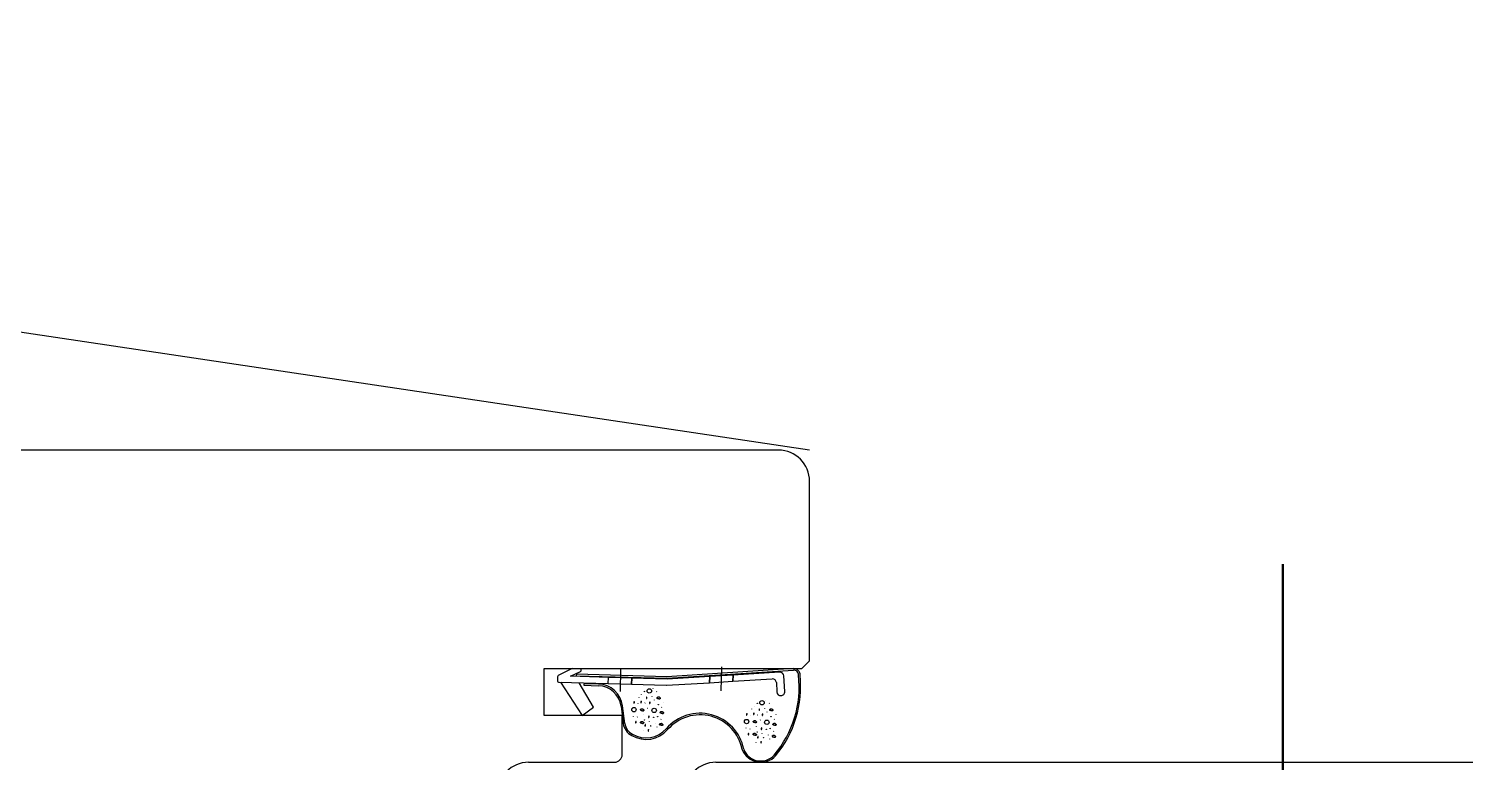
# Model space of a CAD drawing. Header units: centimetres. Extents: x 0.3 to 84.3, y 0.3 to 59.7.
# Drawn here: x 62.3094 to 62.4934, y 11.8986 to 11.9926 of the extents above; entities that cross this region are included whole.
import ezdxf

# ---------------------------------------------------------------- set-up
doc = ezdxf.new("R2010")
doc.units = ezdxf.units.CM
for name, pattern in [('AUSGEZOGEN', [0]), ('LINIE_23', [0.79, 0.4, -0.13, 0, -0.13, 0, -0.13]), ('RAND', [44.449999999999996, 12.7, -6.35, 12.7, -6.35, 0, -6.35]), ('VERDECKT', [9.524999999999999, 6.35, -3.175])]:
    doc.linetypes.add(name, pattern=pattern)
for name, color, linetype, lineweight in [('Bauachsen grob', 7, 'RAND', 25), ('Fenster', 7, 'AUSGEZOGEN', 35), ('Oeffnungsrichtung Fenster', 7, 'AUSGEZOGEN', 25)]:
    doc.layers.add(name, color=color, linetype=linetype, lineweight=lineweight)

msp = doc.modelspace()

# ---------------------------------------------------------------- linework, layer by layer
at = {"layer": 'Bauachsen grob', "color": 32, "linetype": 'LINIE_23', "lineweight": 50, "true_color": 0xc36e14}
msp.add_line((62.4699986103923, 1.393999967219818), (62.4699986103923, 57.97399870255827), dxfattribs=at)
at = {"layer": 'Fenster', "color": 7, "linetype": 'AUSGEZOGEN', "lineweight": 25}
for p, q in [((62.40539861204297, 11.93859898664573), (62.28139861494085, 11.93859898664573)), ((62.40939861194951, 11.91159898727679), (62.40939861194951, 11.93459898673923)), ((62.4083986119729, 11.91059898730009), (62.40939861194951, 11.91159898727679)), ((62.37539861274403, 11.90459898744035), (62.37539861274403, 11.91059898730009)), ((62.37539861274403, 11.91059898730009), (62.4083986119729, 11.91059898730009)), ((62.37711736460562, 11.90956311575488), (62.37710330485754, 11.90906302969166)), ((62.37888313011322, 11.91056211293808), (62.37719649671315, 11.90971690032016)), ((62.37878115077133, 11.90961609469892), (62.38004131289796, 11.91021730416542)), ((62.38362401496635, 11.90947993923396), (62.37878115077133, 11.90961609469892)), ((62.37951973478256, 11.9098954481975), (62.37951411407232, 11.90969552719876)), ((62.37951411407232, 11.90969552719876), (62.39113044694149, 11.90936893798644)), ((62.39112690517469, 11.90956911658509), (62.37951973478256, 11.9098954481975)), ((62.38360153212524, 11.90868025523887), (62.38362401496635, 11.90947993923396)), ((62.38662282994781, 11.90939562857984), (62.38362401496635, 11.90947993923396)), ((62.38515403261694, 11.91059380465663), (62.3851338137178, 11.90766470544986)), ((62.40732618959121, 11.91059898730009), (62.39112690517469, 11.90956911658509)), ((62.39113044694149, 11.90936893798644), (62.40733887898774, 11.91039939026268)), ((62.39660005244406, 11.90959619567116), (62.39113166160037, 11.90926886432517)), ((62.39657764279801, 11.90879911512561), (62.39660005244406, 11.90959619567116)), ((62.39660005244406, 11.90959619567116), (62.39657764279801, 11.90879911512561)), ((62.39960629702905, 11.90977614588219), (62.39660005244406, 11.90959619567116)), ((62.39804834227112, 11.90773585476409), (62.39813475890724, 11.91080957665318)), ((62.39958383400588, 11.90897716678642), (62.39960629702905, 11.90977614588219)), ((62.39960629702905, 11.90977614588219), (62.39958383400588, 11.90897716678642)), ((62.4055593463351, 11.91013248830505), (62.39960629702905, 11.90977614588219)), ((62.40620628339265, 11.90766642420617), (62.40608803397899, 11.90966292536801)), ((62.37729760514608, 11.90885748798264), (62.38360153212524, 11.90868025523887)), ((62.37749752614481, 11.90885186727233), (62.38027901116961, 11.90459898744035)), ((62.38172137521919, 11.90566379245079), (62.37987704228684, 11.9087849679926)), ((62.38048671469605, 11.90866778775044), (62.38048109398577, 11.9084678667517)), ((62.38048109398577, 11.9084678667517), (62.3823538668433, 11.90841521438547)), ((62.38235948755356, 11.90861513538426), (62.38048671469605, 11.90866778775044)), ((62.38360153212524, 11.90868025523887), (62.3866003471067, 11.90859594458475)), ((62.3866003471067, 11.90859594458475), (62.38662282994781, 11.90939562857984)), ((62.38662282994781, 11.90939562857984), (62.3866003471067, 11.90859594458475)), ((62.3866003471067, 11.90859594458475), (62.39102249022363, 11.90847161754855)), ((62.39113166160037, 11.90926886432517), (62.38662282994781, 11.90939562857984)), ((62.38934213997208, 11.90805733923126), (62.38935439722441, 11.90808927001785)), ((62.38980453919043, 11.90764546146389), (62.38981679644278, 11.90767739225048)), ((62.39105738152693, 11.90847215931372), (62.39657764279801, 11.90879911512561)), ((62.39657764279801, 11.90879911512561), (62.39958383400588, 11.90897716678642)), ((62.39958383400588, 11.90897716678642), (62.40460839551965, 11.9092747631335)), ((62.40513708316353, 11.90880520019642), (62.40520803281168, 11.90760729949934)), ((62.38524529320841, 11.90579717331571), (62.38553138176133, 11.90356139961446)), ((62.38572976422928, 11.9035867845419), (62.38544367567639, 11.90582255824315)), ((62.38744010330048, 11.90610063905915), (62.38745236055279, 11.90613256984576)), ((62.38756475718294, 11.90691896790231), (62.38757701443527, 11.90695089868891)), ((62.38786311112818, 11.90725244188566), (62.38787536838047, 11.90728437267217)), ((62.38830536058622, 11.90618266699553), (62.38831761783855, 11.90621459778213)), ((62.389233606384, 11.90698793990614), (62.38924586363638, 11.9070198706927)), ((62.38951143768244, 11.90655318280224), (62.38952369493483, 11.90658511358884)), ((62.389856799966, 11.90683946185973), (62.38986073191441, 11.90687253251531)), ((62.38986679479657, 11.90680173478186), (62.389856799966, 11.90683946185973)), ((62.38986073191441, 11.90687253251531), (62.38987673437408, 11.90690234152144)), ((62.38988868910746, 11.90676463838295), (62.38986679479657, 11.90680173478186)), ((62.38987673437408, 11.90690234152144), (62.38990249009152, 11.90693353580901)), ((62.38994475436348, 11.90674314094367), (62.38988868910746, 11.90676463838295)), ((62.38990249009152, 11.90693353580901), (62.38994217288615, 11.90696007361981)), ((62.38994217288615, 11.90696007361981), (62.38998203111809, 11.90697602003707)), ((62.38997558433107, 11.90673856327754), (62.38994475436348, 11.90674314094367)), ((62.39000799586631, 11.90673686412697), (62.38997558433107, 11.90673856327754)), ((62.38998203111809, 11.90697602003707), (62.39001881404683, 11.90698091350487)), ((62.39004291197705, 11.90673153978928), (62.39000799586631, 11.90673686412697)), ((62.39001881404683, 11.90698091350487), (62.3900574531723, 11.90698441181126)), ((62.3900748513091, 11.90672147993915), (62.39004291197705, 11.90673153978928)), ((62.3900574531723, 11.90698441181126), (62.39009163337022, 11.90698661336319)), ((62.39010585731022, 11.90670631077051), (62.3900748513091, 11.90672147993915)), ((62.39009163337022, 11.90698661336319), (62.39012430861509, 11.90696902762347)), ((62.39013704981002, 11.9066921638977), (62.39010585731022, 11.90670631077051)), ((62.39012430861509, 11.90696902762347), (62.39015101990848, 11.90693035744889)), ((62.39016983479694, 11.90669250845272), (62.39013704981002, 11.9066921638977)), ((62.39015101990848, 11.90693035744889), (62.39018099359998, 11.90690376241078)), ((62.39020579420772, 11.90671022328539), (62.39016983479694, 11.90669250845272)), ((62.39018099359998, 11.90690376241078), (62.39021135129333, 11.90689082365643)), ((62.3902450153494, 11.9067400129748), (62.39020579420772, 11.90671022328539)), ((62.39021135129333, 11.90689082365643), (62.39024058900093, 11.90687175411941)), ((62.39024058900093, 11.90687175411941), (62.39026609217819, 11.90683224913487)), ((62.39026306102969, 11.90676944861789), (62.3902450153494, 11.9067400129748)), ((62.39026764098774, 11.90680028891357), (62.39026306102969, 11.90676944861789)), ((62.39026609217819, 11.90683224913487), (62.39026764098774, 11.90680028891357)), ((62.39067120440425, 11.90624771763532), (62.39068346165661, 11.90627964842193)), ((62.40229642698663, 11.90573247691664), (62.40230868423899, 11.90576440770324)), ((62.40377545583059, 11.90653737426224), (62.40378771308298, 11.90656930504884)), ((62.40423785504894, 11.90612549649491), (62.40425011230124, 11.90615742728151)), ((62.38539861251039, 11.90459898744035), (62.37539861274403, 11.90459898744035)), ((62.38027901116961, 11.90459898744035), (62.38172137521919, 11.90566379245079)), ((62.38539861251039, 11.8995989875572), (62.38539861251039, 11.90459898744035)), ((62.386832095763, 11.9044825071801), (62.38684435301533, 11.90451443796665)), ((62.38732563777999, 11.90439169370944), (62.38733789503237, 11.90442362449603)), ((62.38775109236418, 11.90531270276397), (62.38775502431267, 11.90534577341955)), ((62.3877610871948, 11.9052749756861), (62.38775109236418, 11.90531270276397)), ((62.38775502431267, 11.90534577341955), (62.38777102677228, 11.90537558242559)), ((62.38778298150567, 11.90523787928719), (62.3877610871948, 11.9052749756861)), ((62.38777102677228, 11.90537558242559), (62.38779678248979, 11.9054067767132)), ((62.38783904676177, 11.90521638184792), (62.38778298150567, 11.90523787928719)), ((62.38779678248979, 11.9054067767132), (62.38783646528444, 11.90543331452405)), ((62.38783646528444, 11.90543331452405), (62.38787632351638, 11.90544926094131)), ((62.38786987672928, 11.90521180418173), (62.38783904676177, 11.90521638184792)), ((62.38790228826453, 11.90521010503121), (62.38786987672928, 11.90521180418173)), ((62.38787632351638, 11.90544926094131), (62.3879131064451, 11.90545415440906)), ((62.38793720437532, 11.90520478069352), (62.38790228826453, 11.90521010503121)), ((62.3879131064451, 11.90545415440906), (62.38795174557052, 11.9054576527155)), ((62.38796914370732, 11.90519472084334), (62.38793720437532, 11.90520478069352)), ((62.38795174557052, 11.9054576527155), (62.38798592576843, 11.90545985426743)), ((62.38800014970849, 11.9051795516747), (62.38796914370732, 11.90519472084334)), ((62.38798592576843, 11.90545985426743), (62.3880186010133, 11.90544226852763)), ((62.38803134220831, 11.90516540480185), (62.38800014970849, 11.9051795516747)), ((62.3880186010133, 11.90544226852763), (62.38804531230667, 11.90540359835314)), ((62.38806412719515, 11.90516574935691), (62.38803134220831, 11.90516540480185)), ((62.38804531230667, 11.90540359835314), (62.38807528599822, 11.90537700331497)), ((62.38810008660601, 11.90518346418962), (62.38806412719515, 11.90516574935691)), ((62.38807528599822, 11.90537700331497), (62.38810564369155, 11.90536406456068)), ((62.38813930774767, 11.90521325387904), (62.38810008660601, 11.90518346418962)), ((62.38810564369155, 11.90536406456068), (62.38813488139917, 11.9053449950236)), ((62.38813488139917, 11.9053449950236), (62.38816038457647, 11.90530549003906)), ((62.38815735342796, 11.90524268952209), (62.38813930774767, 11.90521325387904)), ((62.38815411405198, 11.90466242999096), (62.38816637130427, 11.90469436077756)), ((62.38816193338603, 11.90527352981781), (62.38815735342796, 11.90524268952209)), ((62.38816038457647, 11.90530549003906), (62.38816193338603, 11.90527352981781)), ((62.38864421872046, 11.90551726359391), (62.38865647597276, 11.90554919438046)), ((62.39026940611021, 11.90497234889599), (62.39027333805861, 11.90500541955157)), ((62.39027940094081, 11.90493462181817), (62.39026940611021, 11.90497234889599)), ((62.39027333805861, 11.90500541955157), (62.39028934051827, 11.90503522855766)), ((62.39030129525165, 11.90489752541921), (62.39027940094081, 11.90493462181817)), ((62.39028934051827, 11.90503522855766), (62.39031509623582, 11.90506642284527)), ((62.39035736050766, 11.90487602797989), (62.39030129525165, 11.90489752541921)), ((62.39031509623582, 11.90506642284527), (62.3903547790304, 11.90509296065602)), ((62.39035186241413, 11.90408394718052), (62.39036411966644, 11.90411587796712)), ((62.3903547790304, 11.90509296065602), (62.39039463726225, 11.90510890707333)), ((62.39038819047527, 11.9048714503138), (62.39035736050766, 11.90487602797989)), ((62.39042060201051, 11.90486975116324), (62.39038819047527, 11.9048714503138)), ((62.39039463726225, 11.90510890707333), (62.39043142019099, 11.90511380054109)), ((62.39045551812127, 11.90486442682555), (62.39042060201051, 11.90486975116324)), ((62.39043142019099, 11.90511380054109), (62.3904700593165, 11.90511729884752)), ((62.39043818225085, 11.9056121496611), (62.39045043950318, 11.9056440804477)), ((62.39048745745335, 11.90485436697541), (62.39045551812127, 11.90486442682555)), ((62.3904700593165, 11.90511729884752), (62.39050423951439, 11.90511950039946)), ((62.39051846345447, 11.90483919780677), (62.39048745745335, 11.90485436697541)), ((62.39050423951439, 11.90511950039946), (62.39053691475934, 11.90510191465969)), ((62.39054965595426, 11.90482505093392), (62.39051846345447, 11.90483919780677)), ((62.39053691475934, 11.90510191465969), (62.3905636260527, 11.90506324448516)), ((62.39058244094116, 11.90482539548898), (62.39054965595426, 11.90482505093392)), ((62.3905636260527, 11.90506324448516), (62.39059359974417, 11.90503664944704)), ((62.39061840035196, 11.90484311032161), (62.39058244094116, 11.90482539548898)), ((62.39059359974417, 11.90503664944704), (62.39062395743752, 11.90502371069274)), ((62.39065762149357, 11.90487290001106), (62.39061840035196, 11.90484311032161)), ((62.39062395743752, 11.90502371069274), (62.3906531951452, 11.90500464115567)), ((62.3906531951452, 11.90500464115567), (62.39067869832238, 11.90496513617109)), ((62.39067566717394, 11.90490233565416), (62.39065762149357, 11.90487290001106)), ((62.39068024713198, 11.90493317594988), (62.39067566717394, 11.90490233565416)), ((62.39067869832238, 11.90496513617109), (62.39068024713198, 11.90493317594988)), ((62.40187341915902, 11.90458067409022), (62.40188567641135, 11.90461260487678)), ((62.4019980730414, 11.90539900293334), (62.4020103302937, 11.90543093371994)), ((62.4022043426308, 11.90385561745666), (62.40223009834835, 11.90388681174428)), ((62.40223009834835, 11.90388681174428), (62.40226978114298, 11.90391334955507)), ((62.40226978114298, 11.90391334955507), (62.40230963937489, 11.90392929597233)), ((62.40230963937489, 11.90392929597233), (62.40234642230361, 11.90393418944009)), ((62.40234642230361, 11.90393418944009), (62.40238506142903, 11.90393768774652)), ((62.40238506142903, 11.90393768774652), (62.40241924162694, 11.90393988929846)), ((62.40241924162694, 11.90393988929846), (62.4024519168719, 11.90392230355869)), ((62.4024519168719, 11.90392230355869), (62.40247862816526, 11.90388363338416)), ((62.40247862816526, 11.90388363338416), (62.40250860185674, 11.90385703834604)), ((62.40273867644473, 11.90466270202656), (62.40275093369709, 11.90469463281316)), ((62.40307753457898, 11.90399729862493), (62.40308979183127, 11.90402922941153)), ((62.40366692224251, 11.90546797493717), (62.40367917949484, 11.90549990572377)), ((62.40394475354101, 11.90503321783331), (62.40395701079334, 11.90506514861986)), ((62.40429011582451, 11.90531949689075), (62.40429404777292, 11.90535256754638)), ((62.40430011065511, 11.90528176981298), (62.40429011582451, 11.90531949689075)), ((62.40429404777292, 11.90535256754638), (62.40431005023254, 11.90538237655242)), ((62.40432200496597, 11.90524467341402), (62.40430011065511, 11.90528176981298)), ((62.40431005023254, 11.90538237655242), (62.40433580595009, 11.90541357084003)), ((62.40437807022198, 11.9052231759747), (62.40432200496597, 11.90524467341402)), ((62.40433580595009, 11.90541357084003), (62.40437548874471, 11.90544010865088)), ((62.40437548874471, 11.90544010865088), (62.40441534697665, 11.90545605506809)), ((62.40440890018953, 11.90521859830856), (62.40437807022198, 11.9052231759747)), ((62.40444131172477, 11.90521689915804), (62.40440890018953, 11.90521859830856)), ((62.40441534697665, 11.90545605506809), (62.40445212990539, 11.90546094853585)), ((62.40447622783562, 11.90521157482035), (62.40444131172477, 11.90521689915804)), ((62.40445212990539, 11.90546094853585), (62.40449076903082, 11.90546444684233)), ((62.40450816716762, 11.90520151497017), (62.40447622783562, 11.90521157482035)), ((62.40449076903082, 11.90546444684233), (62.40452494922874, 11.90546664839426)), ((62.40453917316879, 11.90518634580153), (62.40450816716762, 11.90520151497017)), ((62.40452494922874, 11.90546664839426), (62.4045576244736, 11.9054490626545)), ((62.40457036566858, 11.90517219892868), (62.40453917316879, 11.90518634580153)), ((62.4045576244736, 11.9054490626545), (62.404584335767, 11.90541039247996)), ((62.40460315065545, 11.90517254348374), (62.40457036566858, 11.90517219892868)), ((62.404584335767, 11.90541039247996), (62.40461430945845, 11.9053837974418)), ((62.40463911006631, 11.90519025831645), (62.40460315065545, 11.90517254348374)), ((62.40461430945845, 11.9053837974418), (62.40464466715179, 11.9053708586875)), ((62.40467833120792, 11.90522004800587), (62.40463911006631, 11.90519025831645)), ((62.40464466715179, 11.9053708586875), (62.40467390485944, 11.90535178915043)), ((62.40467390485944, 11.90535178915043), (62.40469940803671, 11.90531228416594)), ((62.40469637688827, 11.90524948364892), (62.40467833120792, 11.90522004800587)), ((62.40470095684633, 11.90528032394464), (62.40469637688827, 11.90524948364892)), ((62.40469940803671, 11.90531228416594), (62.40470095684633, 11.90528032394464)), ((62.40487149810944, 11.90409218469218), (62.40488375536171, 11.90412411547873)), ((62.40510452026285, 11.9047277526664), (62.40511677751514, 11.90475968345295)), ((62.38773179159263, 11.90369207375361), (62.38773572354101, 11.90372514440919)), ((62.38774178642323, 11.90365434667574), (62.38773179159263, 11.90369207375361)), ((62.38773572354101, 11.90372514440919), (62.38775172600069, 11.90375495341523)), ((62.38776368073405, 11.90361725027683), (62.38774178642323, 11.90365434667574)), ((62.38775172600069, 11.90375495341523), (62.38777748171814, 11.90378614770284)), ((62.38781974599008, 11.90359575283756), (62.38776368073405, 11.90361725027683)), ((62.38777748171814, 11.90378614770284), (62.38781716451281, 11.90381268551369)), ((62.38781716451281, 11.90381268551369), (62.38785702274469, 11.90382863193095)), ((62.38785057595767, 11.90359117517137), (62.38781974599008, 11.90359575283756)), ((62.38788298749292, 11.90358947602085), (62.38785057595767, 11.90359117517137)), ((62.38785702274469, 11.90382863193095), (62.3878938056734, 11.90383352539875)), ((62.38791790360371, 11.90358415168316), (62.38788298749292, 11.90358947602085)), ((62.3878938056734, 11.90383352539875), (62.38793244479891, 11.90383702370514)), ((62.38794984293578, 11.90357409183298), (62.38791790360371, 11.90358415168316)), ((62.38793244479891, 11.90383702370514), (62.3879666249968, 11.90383922525708)), ((62.38798084893688, 11.90355892266435), (62.38794984293578, 11.90357409183298)), ((62.3879666249968, 11.90383922525708), (62.38799930024175, 11.90382163951727)), ((62.38801204143667, 11.90354477579149), (62.38798084893688, 11.90355892266435)), ((62.38799930024175, 11.90382163951727), (62.3880260115351, 11.90378296934277)), ((62.3880448264236, 11.90354512034655), (62.38801204143667, 11.90354477579149)), ((62.3880260115351, 11.90378296934277), (62.38805598522659, 11.90375637430462)), ((62.38808078583432, 11.90356283517927), (62.3880448264236, 11.90354512034655)), ((62.38805598522659, 11.90375637430462), (62.38808634291993, 11.90374343555032)), ((62.38812000697598, 11.90359262486868), (62.38808078583432, 11.90356283517927)), ((62.38808634291993, 11.90374343555032), (62.38811558062761, 11.90372436601324)), ((62.38811558062761, 11.90372436601324), (62.3881410838048, 11.90368486102871)), ((62.38813805265635, 11.90362206051173), (62.38812000697598, 11.90359262486868)), ((62.38812207959194, 11.90265238962516), (62.38813433684425, 11.90268432041171)), ((62.38814263261442, 11.90365290080745), (62.38813805265635, 11.90362206051173)), ((62.3881410838048, 11.90368486102871), (62.38814263261442, 11.90365290080745)), ((62.38887069794147, 11.90379846627575), (62.38888295519376, 11.90383039706235)), ((62.38967938751529, 11.90358991145645), (62.38969164476759, 11.90362184224305)), ((62.38987669596251, 11.90308997147572), (62.38988895321481, 11.90312190226232)), ((62.3901830862735, 11.90344414641541), (62.39018701822194, 11.90347721707094)), ((62.3901930811041, 11.90340641933754), (62.3901830862735, 11.90344414641541)), ((62.39018701822194, 11.90347721707094), (62.39020302068155, 11.90350702607707)), ((62.39021497541493, 11.90336932293863), (62.3901930811041, 11.90340641933754)), ((62.39020302068155, 11.90350702607707), (62.39022877639911, 11.90353822036459)), ((62.39027104067101, 11.90334782549931), (62.39021497541493, 11.90336932293863)), ((62.39022877639911, 11.90353822036459), (62.39026845919374, 11.90356475817544)), ((62.39026845919374, 11.90356475817544), (62.39030831742562, 11.90358070459274)), ((62.39030187063855, 11.90334324783312), (62.39027104067101, 11.90334782549931)), ((62.39033428217379, 11.90334154868265), (62.39030187063855, 11.90334324783312)), ((62.39030831742562, 11.90358070459274), (62.39034510035435, 11.9035855980605)), ((62.3903691982846, 11.90333622434496), (62.39033428217379, 11.90334154868265)), ((62.39034510035435, 11.9035855980605), (62.39038373947975, 11.90358909636693)), ((62.39040113761664, 11.90332616449478), (62.3903691982846, 11.90333622434496)), ((62.39038373947975, 11.90358909636693), (62.39041791967767, 11.90359129791887)), ((62.39043214361781, 11.90331099532609), (62.39040113761664, 11.90332616449478)), ((62.39041791967767, 11.90359129791887), (62.39045059492262, 11.90357371217911)), ((62.39046333611761, 11.90329684845328), (62.39043214361781, 11.90331099532609)), ((62.39045059492262, 11.90357371217911), (62.39047730621598, 11.90353504200457)), ((62.39049612110445, 11.9032971930084), (62.39046333611761, 11.90329684845328)), ((62.39047730621598, 11.90353504200457), (62.39050727990746, 11.90350844696641)), ((62.39053208051522, 11.90331490784102), (62.39049612110445, 11.9032971930084)), ((62.39050727990746, 11.90350844696641), (62.3905376376008, 11.90349550821211)), ((62.39057130165691, 11.90334469753047), (62.39053208051522, 11.90331490784102)), ((62.3905376376008, 11.90349550821211), (62.39056687530846, 11.90347643867509)), ((62.39056687530846, 11.90347643867509), (62.39059237848573, 11.9034369336905)), ((62.39058934733728, 11.90337413317357), (62.39057130165691, 11.90334469753047)), ((62.39059392729527, 11.90340497346924), (62.39058934733728, 11.90337413317357)), ((62.39059237848573, 11.9034369336905), (62.39059392729527, 11.90340497346924)), ((62.40126541162148, 11.90296254221112), (62.40127766887383, 11.90299447299772)), ((62.40175895363855, 11.9028717287405), (62.40177121089088, 11.90290365952706)), ((62.40216510745117, 11.90217210878464), (62.40216903939958, 11.90220517944022)), ((62.40217510228173, 11.90213438170677), (62.40216510745117, 11.90217210878464)), ((62.40216903939958, 11.90220517944022), (62.40218504185918, 11.9022349884463)), ((62.40219699659261, 11.90209728530786), (62.40217510228173, 11.90213438170677)), ((62.40218440822278, 11.90379273779499), (62.40218834017114, 11.90382580845058)), ((62.40219440305338, 11.90375501071713), (62.40218440822278, 11.90379273779499)), ((62.40218504185918, 11.9022349884463), (62.40221079757666, 11.90226618273391)), ((62.40218834017114, 11.90382580845058), (62.4022043426308, 11.90385561745666)), ((62.40221629736417, 11.90371791431822), (62.40219440305338, 11.90375501071713)), ((62.40225306184866, 11.90207578786858), (62.40219699659261, 11.90209728530786)), ((62.40221079757666, 11.90226618273391), (62.40225048037131, 11.90229272054472)), ((62.40227236262023, 11.90369641687894), (62.40221629736417, 11.90371791431822)), ((62.40225048037131, 11.90229272054472), (62.40229033860325, 11.90230866696197)), ((62.40228389181618, 11.90207121020244), (62.40225306184866, 11.90207578786858)), ((62.40230319258779, 11.9036918392128), (62.40227236262023, 11.90369641687894)), ((62.40231630335143, 11.90206951105188), (62.40228389181618, 11.90207121020244)), ((62.40229033860325, 11.90230866696197), (62.402327121532, 11.90231356042973)), ((62.40233560412304, 11.90369014006224), (62.40230319258779, 11.9036918392128)), ((62.40235121946222, 11.90206418671419), (62.40231630335143, 11.90206951105188)), ((62.402327121532, 11.90231356042973), (62.40236576065747, 11.90231705873616)), ((62.40237052023383, 11.90368481572455), (62.40233560412304, 11.90369014006224)), ((62.40238315879429, 11.90205412686406), (62.40235121946222, 11.90206418671419)), ((62.40236576065747, 11.90231705873616), (62.40239994085539, 11.9023192602881)), ((62.40240245956591, 11.90367475587441), (62.40237052023383, 11.90368481572455)), ((62.4024141647954, 11.90203895769541), (62.40238315879429, 11.90205412686406)), ((62.40239994085539, 11.9023192602881), (62.40243261610026, 11.90230167454834)), ((62.40243346556703, 11.90365958670577), (62.40240245956591, 11.90367475587441)), ((62.40244535729518, 11.90202481082256), (62.4024141647954, 11.90203895769541)), ((62.40243261610026, 11.90230167454834), (62.40245932739357, 11.9022630043738)), ((62.40246465806683, 11.90364543983292), (62.40243346556703, 11.90365958670577)), ((62.40245932739357, 11.9022630043738), (62.4024893010851, 11.90223640933568)), ((62.40249744305373, 11.90364578438798), (62.40246465806683, 11.90364543983292)), ((62.40251410169291, 11.90204287021029), (62.40247814228206, 11.90202515537763)), ((62.4024893010851, 11.90223640933568), (62.40251965877844, 11.90222347058134)), ((62.40253340246452, 11.90366349922061), (62.40249744305373, 11.90364578438798)), ((62.40250860185674, 11.90385703834604), (62.40253895955008, 11.9038440995917)), ((62.40255332283454, 11.90207265989971), (62.40251410169291, 11.90204287021029)), ((62.40251965877844, 11.90222347058134), (62.40254889648603, 11.90220440104432)), ((62.40257262360609, 11.90369328891006), (62.40253340246452, 11.90366349922061)), ((62.40253895955008, 11.9038440995917), (62.4025681972577, 11.90382503005467)), ((62.40254889648603, 11.90220440104432), (62.40257439966336, 11.90216489605973)), ((62.40257136851486, 11.9021020955428), (62.40255332283454, 11.90207265989971)), ((62.4025681972577, 11.90382503005467), (62.40259370043495, 11.90378552507009)), ((62.40257594847293, 11.90213293583847), (62.40257136851486, 11.9021020955428)), ((62.40259066928647, 11.90372272455316), (62.40257262360609, 11.90369328891006)), ((62.40257439966336, 11.90216489605973), (62.40257594847293, 11.90213293583847)), ((62.40258742991049, 11.90314246502203), (62.40259968716279, 11.90317439580858)), ((62.40259524924454, 11.90375356484888), (62.40259066928647, 11.90372272455316)), ((62.40259370043495, 11.90378552507009), (62.40259524924454, 11.90375356484888)), ((62.40330401379998, 11.90227850130678), (62.40331627105228, 11.90231043209338)), ((62.40411270337379, 11.90206994648757), (62.40412496062612, 11.90210187727408)), ((62.40466209225761, 11.90201825539571), (62.40470177505216, 11.90204479320646)), ((62.40470177505216, 11.90204479320646), (62.40474163328413, 11.90206073962377)), ((62.40470272196873, 11.90345238392706), (62.40470665391717, 11.90348545458265)), ((62.40471271679933, 11.90341465684919), (62.40470272196873, 11.90345238392706)), ((62.40470665391717, 11.90348545458265), (62.40472265637683, 11.90351526358868)), ((62.40473461111021, 11.90337756045028), (62.40471271679933, 11.90341465684919)), ((62.40472265637683, 11.90351526358868), (62.40474841209425, 11.9035464578763)), ((62.40479067636626, 11.90335606301101), (62.40473461111021, 11.90337756045028)), ((62.40474163328413, 11.90206073962377), (62.40477841621287, 11.90206563309153)), ((62.40474841209425, 11.9035464578763), (62.40478809488891, 11.90357299568714)), ((62.40477841621287, 11.90206563309153), (62.40481705533835, 11.90206913139796)), ((62.4047851782727, 11.90256398221154), (62.404797435525, 11.90259591299814)), ((62.40478809488891, 11.90357299568714), (62.40482795312084, 11.9035889421044)), ((62.40482150633378, 11.90335148534482), (62.40479067636626, 11.90335606301101)), ((62.40481705533835, 11.90206913139796), (62.40485123553626, 11.90207133294994)), ((62.40485391786908, 11.9033497861943), (62.40482150633378, 11.90335148534482)), ((62.40482795312084, 11.9035889421044), (62.40486473604958, 11.90359383557216)), ((62.40485123553626, 11.90207133294994), (62.40488391078119, 11.90205374721013)), ((62.40488883397981, 11.90334446185661), (62.40485391786908, 11.9033497861943)), ((62.40486473604958, 11.90359383557216), (62.40490337517506, 11.90359733387859)), ((62.40488391078119, 11.90205374721013), (62.40491062207449, 11.90201507703564)), ((62.40492077331189, 11.90333440200644), (62.40488883397981, 11.90334446185661)), ((62.40490337517506, 11.90359733387859), (62.40493755537298, 11.90359953543052)), ((62.40495177931298, 11.9033192328378), (62.40492077331189, 11.90333440200644)), ((62.40493755537298, 11.90359953543052), (62.40497023061785, 11.90358194969072)), ((62.40498297181278, 11.90330508596494), (62.40495177931298, 11.9033192328378)), ((62.40497023061785, 11.90358194969072), (62.40499694191121, 11.90354327951623)), ((62.40501575679966, 11.90330543052001), (62.40498297181278, 11.90330508596494)), ((62.40499694191121, 11.90354327951623), (62.40502691560269, 11.90351668447807)), ((62.40505171621047, 11.90332314535267), (62.40501575679966, 11.90330543052001)), ((62.40502691560269, 11.90351668447807), (62.40505727329603, 11.90350374572377)), ((62.40509093735213, 11.90335293504213), (62.40505171621047, 11.90332314535267)), ((62.40505727329603, 11.90350374572377), (62.40508651100363, 11.9034846761867)), ((62.40508651100363, 11.9034846761867), (62.40511201418096, 11.90344517120216)), ((62.40510898303245, 11.90338237068518), (62.40509093735213, 11.90335293504213)), ((62.40511356299049, 11.9034132109809), (62.40510898303245, 11.90338237068518)), ((62.40511201418096, 11.90344517120216), (62.40511356299049, 11.9034132109809)), ((62.40247814228206, 11.90202515537763), (62.40244535729518, 11.90202481082256)), ((62.4025553954504, 11.90113242465618), (62.40256765270275, 11.90116435544278)), ((62.40431001182101, 11.90157000650679), (62.40432226907334, 11.9016019372934)), ((62.40461640213207, 11.90192418144643), (62.40462033408045, 11.90195725210206)), ((62.40462639696261, 11.90188645436861), (62.40461640213207, 11.90192418144643)), ((62.40462033408045, 11.90195725210206), (62.40463633654009, 11.9019870611081)), ((62.40464829127347, 11.90184935796965), (62.40462639696261, 11.90188645436861)), ((62.40463633654009, 11.9019870611081), (62.40466209225761, 11.90201825539571)), ((62.40470435652951, 11.90182786053033), (62.40464829127347, 11.90184935796965)), ((62.40473518649711, 11.90182328286424), (62.40470435652951, 11.90182786053033)), ((62.40476759803236, 11.90182158371368), (62.40473518649711, 11.90182328286424)), ((62.40480251414309, 11.90181625937603), (62.40476759803236, 11.90182158371368)), ((62.40483445347515, 11.90180619952585), (62.40480251414309, 11.90181625937603)), ((62.40486545947627, 11.90179103035717), (62.40483445347515, 11.90180619952585)), ((62.40489665197606, 11.90177688348435), (62.40486545947627, 11.90179103035717)), ((62.40492943696299, 11.90177722803942), (62.40489665197606, 11.90177688348435)), ((62.40491062207449, 11.90201507703564), (62.40494059576603, 11.90198848199748)), ((62.40496539637376, 11.90179494287204), (62.40492943696299, 11.90177722803942)), ((62.40494059576603, 11.90198848199748), (62.40497095345938, 11.90197554324318)), ((62.40500461751541, 11.9018247325615), (62.40496539637376, 11.90179494287204)), ((62.40497095345938, 11.90197554324318), (62.40500019116696, 11.90195647370611)), ((62.40500019116696, 11.90195647370611), (62.40502569434424, 11.90191696872157)), ((62.40502266319574, 11.90185416820459), (62.40500461751541, 11.9018247325615)), ((62.40502724315378, 11.90188500850032), (62.40502266319574, 11.90185416820459)), ((62.40502569434424, 11.90191696872157), (62.40502724315378, 11.90188500850032)), ((62.37339861279082, 11.89859898758055), (62.38439861253379, 11.89859898758055)), ((62.39739861222993, 11.89859898758055), (62.54139860908869, 11.89859898758055))]:
    msp.add_line(p, q, dxfattribs=at)
for centre, radius in [((62.3882660483722, 11.90766936470731), 2.300388839435657e-05), ((62.38886466094807, 11.9077470542576), 0.0002807631991817866), ((62.39000868598628, 11.90597623907738), 2.300388839435657e-05), ((62.40269936423078, 11.90614939973829), 2.300388839435657e-05), ((62.40329797680658, 11.90622708928867), 0.0002807631991817866), ((62.38688797357361, 11.90533985365777), 0.0002807631991817866), ((62.38825024548913, 11.90400089445956), 2.300388839435657e-05), ((62.38948346746875, 11.90524876483222), 0.0002807631991817866), ((62.38941268659272, 11.90434970531655), 2.300388839435657e-05), ((62.38992236614956, 11.90444803659675), 2.300388839435657e-05), ((62.40132128943213, 11.90381988868884), 0.0002807631991817866), ((62.40391678332732, 11.90372879986325), 0.0002807631991817866), ((62.40444200184474, 11.9044562741084), 2.300388839435657e-05), ((62.38905589608917, 11.90326690109268), 2.300388839435657e-05), ((62.40268356134765, 11.90248092949058), 2.300388839435657e-05), ((62.4038460024513, 11.90282974034757), 2.300388839435657e-05), ((62.40435568200801, 11.90292807162782), 2.300388839435657e-05), ((62.40348921194769, 11.90174693612374), 2.300388839435657e-05)]:
    msp.add_circle(centre, radius, dxfattribs=at)
for centre, radius, start, end in [((62.40539861204289, 11.93459898673922), 0.003999999906519862, 0, 90), ((62.37731728560428, 11.90955749504464), 0.0001999999953259703, 127.152924966605, 178.389573044083), ((62.3789989566748, 11.91039906630139), 0.0001999999953259703, 88.38957304309443, 125.3895730437625), ((62.37995139907336, 11.91039989477034), 0.0002035284374613502, 296.217203461504, 78.01582089159798), ((62.39455089349695, 11.90825101562813), 0.01350814800066859, 319.7292963215095, 6.388950992986871), ((62.39439293563253, 11.90829877226583), 0.01385738919255645, 320.2094503774157, 5.982018791178556), ((62.40558890868849, 11.90963336301456), 0.0004999999883148121, 3.389573043140573, 93.38957304310442), ((62.40737694717726, 11.90980059915045), 0.0007999999813038815, 355.8667928273601, 93.6376878037632), ((62.40737694717726, 11.90980059915045), 0.0005999999859776835, 355.5614974663799, 93.63768780308607), ((62.37730322585622, 11.90905740898142), 0.0001999999953259703, 178.3895730415396, 268.3895730430801), ((62.38226955618908, 11.90541639940406), 0.002999999929889782, 7.291914939424749, 88.38957304336002), ((62.38226955618908, 11.90541639940406), 0.003199999925215753, 7.291914939423546, 88.38957304347059), ((62.39103373164406, 11.90887145954611), 0.0003999999906514859, 268.3895730430873, 273.3895730437141), ((62.40463795787296, 11.90877563784305), 0.0004999999883148121, 3.389573043295607, 93.38957304310442), ((62.40570715810207, 11.90763686185273), 0.0004999999883150395, 183.3895730432956, 273.3895730430924), ((62.40570715810207, 11.90763686185273), 0.0004999999883150395, 273.3895730430924, 3.389573043140573), ((62.3870306935011, 11.90622168904815), 0.0001562929978817403, 177.9171350236806, 188.9865637443073), ((62.38715376644561, 11.90621721302377), 0.0002794473094061711, 169.6444464763644, 177.9171350250664), ((62.38695086966462, 11.9062090653826), 7.547714669142226e-05, 188.9865637470841, 209.9236673331479), ((62.38715376644561, 11.90621721302377), 0.0002794473094052617, 161.3717579284273, 169.6444464761024), ((62.38689767305283, 11.90617844672729), 1.409814734531567e-05, 209.9236673561141, 259.6444465103366), ((62.3870370640561, 11.90625655176731), 0.0001562929978812856, 150.3023292076796, 161.3717579299355), ((62.38689767305283, 11.90617844672729), 1.409814734531567e-05, 259.6444465103366, 309.3652256088458), ((62.38696686323318, 11.90629658982752), 7.547714669119487e-05, 129.3652256192449, 150.302329201539), ((62.38685874272259, 11.90622589997741), 7.547714669119487e-05, 309.3652256201001, 330.302329206554), ((62.38692793290294, 11.90634404307765), 1.409814734531567e-05, 79.64444648322777, 129.3652256088458), ((62.38678854189968, 11.90626593803762), 0.0001562929978819677, 330.302329207114, 341.3717579291035), ((62.38692793290294, 11.90634404307765), 1.409814734531567e-05, 29.9236673561141, 79.64444648322777), ((62.38667183951023, 11.90630527678117), 0.0002794473094066259, 341.3717579288926, 349.6444464767226), ((62.38687473629109, 11.90631342442229), 7.547714669142226e-05, 8.986563746241577, 29.92366732847313), ((62.38667183951023, 11.90630527678117), 0.0002794473094061711, 349.6444464767226, 357.9171350250135), ((62.38679491245469, 11.90630080075675), 0.0001562929978821951, 357.9171350235859, 8.986563746643885), ((62.38793011516886, 11.90628955407932), 0.0001562929978815129, 177.9171350236806, 188.9865637468802), ((62.38805318811332, 11.9062850780549), 0.0002794473094061711, 169.6444464763644, 177.9171350250664), ((62.3878502913324, 11.90627693041373), 7.547714669142223e-05, 188.9865637475735, 209.9236673281198), ((62.38805318811332, 11.9062850780549), 0.0002794473094054891, 161.3717579280822, 169.6444464758406), ((62.38779709472061, 11.90624631175842), 1.40981473450883e-05, 209.9236673561141, 259.6444465090389), ((62.38793648572381, 11.90632441679844), 0.0001562929978810582, 150.3023292071139, 161.3717579293185), ((62.38779709472061, 11.90624631175842), 1.40981473450883e-05, 259.6444465090389, 309.3652256088458), ((62.38786628490097, 11.9063644548587), 7.547714669142226e-05, 129.3652256183896, 150.302329201539), ((62.38775816439036, 11.90629376500855), 7.547714669142226e-05, 309.3652256192449, 330.3023292027104), ((62.38782735457071, 11.90641190810879), 1.409814734531567e-05, 79.64444648193006, 129.3652255910994), ((62.3876879635674, 11.90633380306875), 0.0001562929978821951, 330.3023292065483, 341.3717579284864), ((62.38782735457071, 11.90641190810879), 1.40981473450883e-05, 29.92366733545213, 79.64444648063237), ((62.38757126117801, 11.9063731418123), 0.0002794473094061711, 341.3717579276168, 349.6444464763644), ((62.38777415795893, 11.90638128945342), 7.547714669142223e-05, 8.986563746241577, 29.9236673296418), ((62.38757126117801, 11.9063731418123), 0.0002794473094061711, 349.6444464763644, 357.9171350246496), ((62.3876943341224, 11.90636866578788), 0.0001562929978819677, 357.9171350236806, 8.986563746236978), ((62.38864591264215, 11.90682379828645), 0.0001562929978815129, 177.9171350262837, 188.9865637468802), ((62.38876898558659, 11.90681932226202), 0.0002794473094061711, 169.6444464767226, 177.9171350250664), ((62.38856608880567, 11.9068111746209), 7.547714669142223e-05, 188.9865637462416, 209.9236673257824), ((62.38876898558659, 11.90681932226202), 0.0002794473094052617, 161.3717579267017, 169.6444464758406), ((62.38851289219389, 11.90678055596553), 1.40981473450883e-05, 209.9236673373436, 259.6444465103366), ((62.38865228319709, 11.90685866100556), 0.0001562929978812856, 150.3023292076796, 161.3717579274672), ((62.38851289219389, 11.90678055596553), 1.40981473450883e-05, 259.6444465103366, 309.3652256088458), ((62.38858208237424, 11.90689869906577), 7.547714669119487e-05, 129.3652256209554, 150.3023292115689), ((62.38847396186364, 11.90682800921567), 7.547714669119487e-05, 309.3652256192449, 330.3023292015391), ((62.38854315204398, 11.90694615231591), 1.40981473450883e-05, 79.6444465103366, 129.3652256088458), ((62.38840376104068, 11.90686804727588), 0.0001562929978821951, 330.302329207114, 341.3717579291035), ((62.38854315204398, 11.90694615231591), 1.40981473450883e-05, 29.9236673561141, 79.6444465103366), ((62.38828705865129, 11.90690738601942), 0.0002794473094059438, 341.3717579279619, 349.6444464761988), ((62.38848995543221, 11.90691553366059), 7.547714669142226e-05, 8.986563747573518, 29.9236673308105), ((62.38828705865129, 11.90690738601942), 0.0002794473094059438, 349.6444464761988, 357.9171350250135), ((62.38841013159568, 11.906902909995), 0.0001562929978821951, 357.9171350236806, 8.986563746880202), ((62.3890440860412, 11.90617273776478), 0.0001562929978817403, 177.9171350236806, 188.9865637468802), ((62.38916715898559, 11.9061682617404), 0.0002794473094061711, 169.6444464763644, 177.9171350247024), ((62.38896426220467, 11.90616011409924), 7.547714669142226e-05, 188.9865637475735, 209.9236673281198), ((62.38916715898559, 11.9061682617404), 0.0002794473094052617, 161.3717579284273, 169.6444464758406), ((62.38891106559287, 11.90612949544388), 1.409814734531567e-05, 209.9236673291953, 259.6444464806323), ((62.38905045659619, 11.90620760048391), 0.0001562929978812856, 150.3023292076796, 161.3717579299355), ((62.38891106559287, 11.90612949544388), 1.409814734531567e-05, 259.6444464806323, 309.3652256357499), ((62.38898025577323, 11.90624763854416), 7.547714669119487e-05, 129.3652256192449, 150.302329201539), ((62.38887213526263, 11.90617694869401), 7.547714669119487e-05, 309.3652256201001, 330.3023292103975), ((62.38894132544298, 11.90629509179424), 1.409814734531567e-05, 79.64444648193006, 129.3652255865205), ((62.38880193443977, 11.90621698675421), 0.0001562929978819677, 330.3023292065483, 341.3717579268501), ((62.38894132544298, 11.90629509179424), 1.409814734531567e-05, 29.92366732293844, 79.64444648193006), ((62.38868523205028, 11.90625632549776), 0.0002794473094061711, 341.3717579265814, 349.6444464767226), ((62.38888812883118, 11.90626447313888), 7.547714669119487e-05, 8.986563747573518, 29.92366732811983), ((62.38868523205028, 11.90625632549776), 0.0002794473094059438, 349.6444464761988, 357.9171350250135), ((62.38880830499471, 11.90625184947339), 0.0001562929978819677, 357.9171350262836, 8.986563746880202), ((62.38891796357703, 11.90438307800704), 0.0001562929978817403, 177.9171350236806, 188.9865637436642), ((62.38904103652153, 11.90437860198267), 0.0002794473094061711, 169.6444464763644, 177.9171350250664), ((62.38883813974061, 11.90437045434155), 7.547714669142226e-05, 188.9865637462416, 209.9236673292885), ((62.38904103652153, 11.90437860198267), 0.0002794473094052617, 161.3717579284273, 169.6444464758406), ((62.38878494312876, 11.90433983568622), 1.409814734531567e-05, 209.923667341709, 259.6444464819301), ((62.38892433413201, 11.90441794072621), 0.0001562929978812856, 150.3023292076796, 161.3717579291035), ((62.38878494312876, 11.90433983568622), 1.409814734531567e-05, 259.6444464819301, 309.3652255865205), ((62.38885413330912, 11.90445797878642), 7.547714669119487e-05, 129.3652256301508, 150.3023292127402), ((62.38874601279851, 11.90438728893636), 7.547714669142226e-05, 309.3652256201001, 330.3023292038817), ((62.38881520297888, 11.90450543203655), 1.409814734531567e-05, 79.64444648193006, 129.3652256088458), ((62.3886758119756, 11.90442732699657), 0.0001562929978819677, 330.3023292065483, 341.3717579293185), ((62.38881520297888, 11.90450543203655), 1.409814734531567e-05, 29.9236673561141, 79.64444648193006), ((62.38855910958615, 11.90446666574002), 0.0002794473094061711, 341.3717579280822, 349.6444464763644), ((62.38876200636707, 11.90447481338123), 7.547714669142226e-05, 8.986563746241577, 29.92366732578242), ((62.38855910958615, 11.90446666574002), 0.0002794473094059438, 349.6444464758405, 357.9171350250664), ((62.3886821825306, 11.90446218971564), 0.0001562929978821951, 357.9171350236806, 8.986563746880202), ((62.39536198552432, 11.89917187089594), 0.005707174965564687, 11.35690813749205, 139.0069184798656), ((62.39536198552432, 11.89917187089594), 0.005507174970238716, 11.32190718511165, 139.0115666745126), ((62.40146400935967, 11.90470172407921), 0.0001562929978817403, 177.9171350236806, 188.986563746237), ((62.40158708230405, 11.90469724805484), 0.0002794473094061711, 169.6444464767226, 177.9171350250136), ((62.40138418552314, 11.90468910041363), 7.547714669119487e-05, 188.9865637475735, 209.9236673281198), ((62.40158708230405, 11.90469724805484), 0.0002794473094052617, 161.3717579283071, 169.6444464761988), ((62.40133098891135, 11.90465848175831), 1.40981473450883e-05, 209.9236673354521, 259.6444464819301), ((62.40147037991467, 11.90473658679834), 0.0001562929978810582, 150.3023292071139, 161.3717579293185), ((62.40133098891135, 11.90465848175831), 1.40981473450883e-05, 259.6444464819301, 309.3652256357499), ((62.40140017909171, 11.90477662485859), 7.547714669119487e-05, 129.3652256192449, 150.3023292027104), ((62.40129205858109, 11.90470593500844), 7.547714669119487e-05, 309.3652256209554, 330.3023292103975), ((62.40136124876147, 11.90482407810872), 1.40981473450883e-05, 79.64444648063237, 129.3652256088458), ((62.40122185775826, 11.90474597306865), 0.0001562929978821951, 330.302329207114, 341.3717579260181), ((62.40136124876147, 11.90482407810872), 1.40981473450883e-05, 29.92366733734357, 79.64444648063237), ((62.40110515536874, 11.90478531181219), 0.0002794473094063986, 341.3717579270468, 349.6444464763644), ((62.40130805214966, 11.90479345945331), 7.547714669142226e-05, 8.986563747573518, 29.92366732811983), ((62.40110515536874, 11.90478531181219), 0.0002794473094059438, 349.6444464758405, 357.9171350250664), ((62.40122822831319, 11.90478083578782), 0.0001562929978819677, 357.9171350262836, 8.986563746880202), ((62.40236343102738, 11.90476958911034), 0.0001562929978817403, 177.9171350236806, 188.986563746237), ((62.40248650397182, 11.90476511308597), 0.0002794473094059438, 169.6444464761024, 177.9171350247024), ((62.40228360719085, 11.9047569654448), 7.547714669142223e-05, 188.9865637462416, 209.9236673308105), ((62.40248650397182, 11.90476511308597), 0.0002794473094052617, 161.3717579284273, 169.6444464761024), ((62.40223041057906, 11.90472634678949), 1.40981473450883e-05, 209.9236673436004, 259.6444464806323), ((62.40236980158238, 11.90480445182952), 0.0001562929978812856, 150.3023292076796, 161.3717579291035), ((62.40223041057906, 11.90472634678949), 1.40981473450883e-05, 259.6444464806323, 309.3652256357499), ((62.40229960075942, 11.90484448988972), 7.547714669119487e-05, 129.3652256192449, 150.302329201539), ((62.40219148024886, 11.90477380003958), 7.547714669142226e-05, 309.3652256242702, 330.3023292103975), ((62.40226067042917, 11.90489194313985), 1.409814734531567e-05, 79.6444465103366, 129.3652256088458), ((62.40212127942597, 11.90481383809983), 0.0001562929978821951, 330.302329207114, 341.3717579274672), ((62.40226067042917, 11.90489194313985), 1.40981473450883e-05, 29.92366733734357, 79.6444465103366), ((62.40200457703646, 11.90485317684333), 0.0002794473094061711, 341.3717579270468, 349.6444464767226), ((62.40220747381738, 11.90486132448449), 7.547714669142223e-05, 8.986563747573518, 29.92366732811983), ((62.40200457703646, 11.90485317684333), 0.0002794473094061711, 349.6444464767226, 357.9171350250664), ((62.40212764998097, 11.90484870081895), 0.0001562929978817403, 357.9171350262836, 8.986563746236978), ((62.40307922850066, 11.90530383331747), 0.0001562929978812856, 177.9171350236806, 188.9865637468802), ((62.40320230144511, 11.90529935729309), 0.0002794473094061711, 169.6444464767226, 177.9171350250136), ((62.40299940466417, 11.90529120965192), 7.547714669142223e-05, 188.986563748416, 209.9236673308105), ((62.40320230144511, 11.90529935729309), 0.0002794473094052617, 161.371757927962, 169.6444464761988), ((62.40294620805239, 11.90526059099656), 1.40981473450883e-05, 209.9236673561141, 259.6444464806323), ((62.40308559905566, 11.90533869603659), 0.0001562929978812856, 150.3023292071139, 161.3717579284864), ((62.40294620805239, 11.90526059099656), 1.40981473450883e-05, 259.6444464806323, 309.3652256088458), ((62.4030153982327, 11.90537873409684), 7.547714669142226e-05, 129.3652256183896, 150.302329201539), ((62.40290727772214, 11.90530804424669), 7.547714669119487e-05, 309.3652256242702, 330.302329206554), ((62.4029764679025, 11.90542618734698), 1.40981473450883e-05, 79.6444465090389, 129.3652256088458), ((62.40283707689925, 11.9053480823069), 0.0001562929978821951, 330.302329207114, 341.3717579299356), ((62.4029764679025, 11.90542618734698), 1.409814734531567e-05, 29.9236673561141, 79.6444465103366), ((62.40272037450974, 11.90538742105045), 0.0002794473094061711, 341.3717579280822, 349.6444464763644), ((62.40292327129072, 11.90539556869157), 7.547714669142226e-05, 8.986563746241577, 29.92366732578242), ((62.40272037450974, 11.90538742105045), 0.0002794473094057164, 349.6444464758405, 357.9171350250664), ((62.40284344745425, 11.90538294502607), 0.0001562929978821951, 357.9171350236806, 8.986563746236978), ((62.40347740189971, 11.90465277279585), 0.0001562929978815129, 177.9171350236806, 188.9865637468802), ((62.40360047484415, 11.90464829677143), 0.0002794473094061711, 169.6444464777975, 177.9171350250136), ((62.40339757806325, 11.90464014913031), 7.547714669142226e-05, 188.9865637475735, 209.9236673281198), ((62.40360047484415, 11.90464829677143), 0.0002794473094052617, 161.371757927962, 169.6444464777975), ((62.40334438145144, 11.90460953047495), 1.40981473450883e-05, 209.9236673373436, 259.6444464806323), ((62.40348377245465, 11.90468763551498), 0.0001562929978810582, 150.3023292071139, 161.3717579284864), ((62.40334438145144, 11.90460953047495), 1.40981473450883e-05, 259.6444464806323, 309.3652256403288), ((62.4034135716318, 11.90472767357518), 7.547714669119487e-05, 129.3652256209554, 150.302329201539), ((62.40330545112118, 11.90465698372503), 7.547714669119487e-05, 309.3652256251255, 330.3023292053826), ((62.40337464130156, 11.90477512682531), 1.40981473450883e-05, 79.64444648193006, 129.3652256449077), ((62.40323525029828, 11.90469702178529), 0.0001562929978821951, 330.3023292059826, 341.3717579274672), ((62.40337464130156, 11.90477512682531), 1.40981473450883e-05, 29.92366731042478, 79.64444648193006), ((62.40311854790883, 11.90473636052883), 0.0002794473094061711, 341.3717579280822, 349.6444464777974), ((62.40332144468976, 11.90474450817), 7.547714669142226e-05, 8.986563748416044, 29.9236673308105), ((62.40311854790883, 11.90473636052883), 0.0002794473094061711, 349.6444464763644, 357.9171350250664), ((62.40324162085324, 11.90473188450441), 0.0001562929978819677, 357.9171350262836, 8.986563746236978), ((62.38751520644079, 11.90381524888889), 0.001999999953259703, 187.2919149394084, 243.1677094896191), ((62.38751520644079, 11.90381524888889), 0.001799999957933733, 187.291914939436, 243.3619645678699), ((62.38845471824337, 11.90517432211959), 0.003643768270766486, 239.6291097979137, 319.0055955382035), ((62.38845471824337, 11.90517432211959), 0.003443768275440515, 239.5250624203956, 319.0129519660906), ((62.38725550905983, 11.90368783594648), 0.0001562929978817403, 177.9171350236806, 188.9865637468802), ((62.38737858200423, 11.90368335992202), 0.0002794473094061711, 169.6444464763644, 177.9171350250664), ((62.3871756852233, 11.9036752122809), 7.547714669142226e-05, 188.986563748416, 209.9236673308105), ((62.38737858200423, 11.90368335992202), 0.0002794473094057164, 161.3717579280822, 169.6444464761024), ((62.38712248861151, 11.90364459362558), 1.409814734531567e-05, 209.9236673436004, 259.6444465090389), ((62.38726187961484, 11.90372269866556), 0.0001562929978812856, 150.3023292065483, 161.3717579293185), ((62.38712248861151, 11.90364459362558), 1.409814734531567e-05, 259.6444465090389, 309.3652256357499), ((62.38719167879188, 11.90376273672586), 7.547714669119487e-05, 129.3652256234149, 150.3023292053826), ((62.38708355828126, 11.90369204687571), 7.547714669142226e-05, 309.3652256192449, 330.3023292103975), ((62.38715274846162, 11.9038101899759), 1.409814734531567e-05, 79.64444648193006, 129.3652256088458), ((62.38701335745841, 11.90373208493592), 0.0001562929978821951, 330.3023292065483, 341.3717579260181), ((62.38715274846162, 11.9038101899759), 1.409814734531567e-05, 29.92366733734357, 79.64444648193006), ((62.38689665506891, 11.90377142367946), 0.0002794473094061711, 341.3717579265814, 349.6444464763644), ((62.38709955184981, 11.90377957132058), 7.54771466909675e-05, 8.986563747573518, 29.92366732811983), ((62.38689665506891, 11.90377142367946), 0.0002794473094059438, 349.6444464758405, 357.9171350250135), ((62.3870197280133, 11.90376694765509), 0.0001562929978821951, 357.9171350262836, 8.986563746236978), ((62.3884626316478, 11.90329352091602), 0.0001562929978812856, 177.9171350262837, 188.986563746237), ((62.38858570459232, 11.90328904489165), 0.0002794473094059438, 169.6444464757442, 177.9171350250664), ((62.38838280781139, 11.90328089725048), 7.547714669142223e-05, 188.986563748416, 209.9236673308105), ((62.38858570459232, 11.90328904489165), 0.0002794473094052617, 161.3717579263565, 169.6444464757442), ((62.38832961119955, 11.90325027859516), 1.40981473450883e-05, 209.9236673229385, 259.6444464819301), ((62.38846900220281, 11.90332838363519), 0.0001562929978812856, 150.3023292076796, 161.3717579274672), ((62.38832961119955, 11.90325027859516), 1.40981473450883e-05, 259.6444464819301, 309.3652255865205), ((62.38839880137996, 11.9033684216954), 7.547714669142226e-05, 129.3652256251255, 150.3023292115689), ((62.38829068086935, 11.90329773184525), 7.547714669119487e-05, 309.3652256192449, 330.3023292042113), ((62.38835987104966, 11.90341587494553), 1.409814734508829e-05, 79.64444648193006, 129.3652255865205), ((62.38822048004639, 11.9033377699055), 0.0001562929978821951, 330.302329207114, 341.3717579299356), ((62.38835987104966, 11.90341587494553), 1.40981473450883e-05, 29.92366731042478, 79.64444648193006), ((62.388103777657, 11.90337710864901), 0.0002794473094061711, 341.3717579280822, 349.6444464777974), ((62.38830667443793, 11.90338525629017), 7.547714669142223e-05, 8.986563748416044, 29.9236673308105), ((62.388103777657, 11.90337710864901), 0.0002794473094061711, 349.6444464781557, 357.9171350250664), ((62.3882268506014, 11.90337263262462), 0.0001562929978819677, 357.9171350235859, 8.98656374728707), ((62.38886080504691, 11.90264246039441), 0.0001562929978817403, 177.9171350236806, 188.986563746237), ((62.38898387799131, 11.90263798436998), 0.0002794473094061711, 169.6444464763644, 177.9171350250664), ((62.38878098121038, 11.90262983672882), 7.547714669142226e-05, 188.9865637470841, 209.9236673308105), ((62.38898387799131, 11.90263798436998), 0.0002794473094052617, 161.3717579284273, 169.6444464761024), ((62.38872778459859, 11.9025992180735), 1.40981473450883e-05, 209.9236673436004, 259.6444465090389), ((62.38886717560192, 11.90267732311353), 0.0001562929978810582, 150.3023292076796, 161.3717579299355), ((62.38872778459859, 11.9025992180735), 1.40981473450883e-05, 259.6444465090389, 309.3652256357499), ((62.38879697477896, 11.90271736117378), 7.547714669119487e-05, 129.3652256234149, 150.3023292042113), ((62.38868885426835, 11.90264667132364), 7.547714669119487e-05, 309.3652256209554, 330.3023292103975), ((62.3887580444487, 11.90276481442388), 1.40981473450883e-05, 79.64444648193006, 129.3652256088458), ((62.3886186534455, 11.90268670938385), 0.0001562929978821951, 330.302329207114, 341.3717579268501), ((62.3887580444487, 11.90276481442388), 1.40981473450883e-05, 29.92366733734357, 79.64444648193006), ((62.38850195105599, 11.90272604812739), 0.0002794473094063986, 341.371757927392, 349.6444464767226), ((62.38870484783691, 11.90273419576851), 7.547714669142226e-05, 8.986563747573518, 29.9236673308105), ((62.38850195105599, 11.90272604812739), 0.0002794473094059438, 349.6444464764607, 357.9171350250664), ((62.38862502400038, 11.90272157210296), 0.0001562929978819677, 357.9171350262836, 8.986563746880202), ((62.40168882491835, 11.90216787097751), 0.0001562929978815129, 177.9171350236806, 188.986563746237), ((62.4018118978628, 11.90216339495313), 0.0002794473094061711, 169.6444464781557, 177.9171350250664), ((62.40160900108188, 11.90215524731197), 7.547714669119487e-05, 188.9865637475735, 209.9236673281198), ((62.4018118978628, 11.90216339495313), 0.0002794473094054891, 161.3717579284273, 169.6444464781557), ((62.40155580447009, 11.90212462865665), 1.409814734531567e-05, 209.9236673229385, 259.6444464819301), ((62.40169519547335, 11.90220273369668), 0.0001562929978810582, 150.3023292076796, 161.3717579299355), ((62.40155580447009, 11.90212462865665), 1.409814734531567e-05, 259.6444464819301, 309.3652256403288), ((62.40162499465045, 11.90224277175684), 7.547714669119487e-05, 129.3652256209554, 150.3023292027104), ((62.40151687413984, 11.90217208190678), 7.547714669119487e-05, 309.3652256209554, 330.3023292027104), ((62.40158606432019, 11.90229022500702), 1.40981473450883e-05, 79.64444648193006, 129.3652256449077), ((62.40144667331688, 11.90221211996699), 0.0001562929978821951, 330.3023292054169, 341.3717579266352), ((62.40158606432019, 11.90229022500702), 1.40981473450883e-05, 29.92366731042478, 79.64444648193006), ((62.40132997092748, 11.90225145871049), 0.0002794473094061711, 341.3717579280822, 349.6444464777974), ((62.4015328677084, 11.90225960635166), 7.547714669142226e-05, 8.986563746241577, 29.92366732811983), ((62.40132997092748, 11.90225145871053), 0.0002794473094061711, 349.6444464767226, 357.9171350250664), ((62.40145304387187, 11.90224698268612), 0.0001562929978819677, 357.9171350262836, 8.986563746236978), ((62.40335127943561, 11.90286311303816), 0.0001562929978817403, 177.9171350236806, 188.9865637468802), ((62.40347435237998, 11.90285863701369), 0.0002794473094061711, 169.6444464767226, 177.9171350250664), ((62.40327145559905, 11.90285048937257), 7.547714669142226e-05, 188.986563748416, 209.9236673308105), ((62.40347435237998, 11.90285863701369), 0.0002794473094052617, 161.3717579284273, 169.6444464764607), ((62.40321825898729, 11.90281987071725), 1.40981473450883e-05, 209.9236673291953, 259.6444464819301), ((62.40335764999053, 11.90289797575728), 0.0001562929978810582, 150.3023292071139, 161.3717579293185), ((62.40321825898729, 11.90281987071725), 1.40981473450883e-05, 259.6444464819301, 309.3652256357499), ((62.40328744916764, 11.90293801381748), 7.547714669119487e-05, 129.3652256192449, 150.302329201539), ((62.40317932865702, 11.90286732396739), 7.547714669119487e-05, 309.3652256251255, 330.3023292115689), ((62.40324851883739, 11.90298546706757), 1.40981473450883e-05, 79.6444465090389, 129.3652256134247), ((62.40310912783417, 11.90290736202759), 0.0001562929978821951, 330.302329207114, 341.3717579274672), ((62.40324851883739, 11.90298546706757), 1.40981473450883e-05, 29.92366733108673, 79.6444465090389), ((62.40299242544467, 11.90294670077109), 0.0002794473094061711, 341.3717579270468, 349.6444464763644), ((62.4031953222256, 11.90295484841226), 7.547714669142226e-05, 8.986563746241577, 29.92366732811983), ((62.40299242544467, 11.90294670077109), 0.0002794473094061711, 349.6444464763644, 357.9171350247023), ((62.40311549838912, 11.90294222474667), 0.0001562929978819677, 357.9171350262836, 8.986563746236978), ((62.40315411569482, 11.90115593809373), 0.002556850644965232, 200.6786893032191, 317.5523874476434), ((62.40314090731462, 11.9010800613696), 0.002320093329756797, 199.7587928706203, 317.7247993386222), ((62.40289594750638, 11.90177355594709), 0.0001562929978815129, 177.9171350262837, 188.986563746237), ((62.40301902045077, 11.90176907992267), 0.0002794473094061711, 169.6444464767226, 177.9171350250664), ((62.40281612366985, 11.9017609322815), 7.547714669142223e-05, 188.9865637462416, 209.9236673269511), ((62.40301902045077, 11.90176907992267), 0.0002794473094052617, 161.3717579267017, 169.6444464758406), ((62.40276292705806, 11.90173031362619), 1.40981473450883e-05, 209.9236673373436, 259.6444465103366), ((62.40290231806138, 11.90180841866622), 0.0001562929978812856, 150.3023292071139, 161.3717579268501), ((62.40276292705806, 11.90173031362619), 1.40981473450883e-05, 259.6444465103366, 309.3652256088458), ((62.40283211723842, 11.90184845672647), 7.547714669142226e-05, 129.3652256292956, 150.3023292127402), ((62.40272399672781, 11.90177776687632), 7.547714669142226e-05, 309.3652256201001, 330.3023292038817), ((62.40279318690816, 11.90189590997656), 1.409814734531567e-05, 79.64444648193006, 129.3652255865205), ((62.40265379590497, 11.90181780493653), 0.0001562929978821951, 330.3023292065483, 341.3717579284864), ((62.40279318690816, 11.90189590997656), 1.40981473450883e-05, 29.92366734170897, 79.64444648063237), ((62.40253709351546, 11.90185714368007), 0.0002794473094061711, 341.3717579276168, 349.6444464763644), ((62.40273999029638, 11.90186529132119), 7.547714669142223e-05, 8.986563746241577, 29.92366732847313), ((62.40253709351546, 11.90185714368007), 0.0002794473094061711, 349.6444464763644, 357.9171350250135), ((62.40266016645992, 11.9018526676557), 0.0001562929978819677, 357.9171350235859, 8.986563746643885), ((62.40329412090537, 11.90112249542544), 0.0001562929978815129, 177.9171350236806, 188.9865637468802), ((62.40341719384988, 11.90111801940106), 0.0002794473094061711, 169.6444464777975, 177.9171350250664), ((62.40321429706896, 11.90110987175994), 7.547714669142226e-05, 188.986563748416, 209.9236673308105), ((62.40341719384988, 11.90111801940106), 0.0002794473094054891, 161.3717579280822, 169.6444464777975), ((62.40316110045716, 11.90107925310453), 1.40981473450883e-05, 209.9236673229385, 259.6444464819301), ((62.40330049146037, 11.9011573581446), 0.0001562929978810582, 150.3023292076796, 161.3717579299355), ((62.40316110045716, 11.90107925310453), 1.40981473450883e-05, 259.6444464819301, 309.3652256403288), ((62.40323029063745, 11.90119739620481), 7.547714669142226e-05, 129.3652256183896, 150.302329201539), ((62.40312217012691, 11.90112670635467), 7.547714669142226e-05, 309.3652256192449, 330.3023292103975), ((62.40319136030721, 11.90124484945495), 1.40981473450883e-05, 79.64444648063237, 129.3652255910994), ((62.40305196930395, 11.90116674441492), 0.0001562929978821951, 330.3023292065483, 341.3717579268501), ((62.40319136030721, 11.90124484945495), 1.40981473450883e-05, 29.92366731668162, 79.64444648063237), ((62.40293526691455, 11.90120608315841), 0.0002794473094061711, 341.371757927392, 349.6444464767226), ((62.40313816369547, 11.90121423079962), 7.547714669142226e-05, 8.986563747573518, 29.92366732811983), ((62.40293526691455, 11.90120608315841), 0.0002794473094057164, 349.6444464761988, 357.9171350250664), ((62.40305833985896, 11.90120160713403), 0.0001562929978817403, 357.9171350262836, 8.986563746236978), ((62.37339861279076, 11.89459898767403), 0.003999999906519633, 90, 180), ((62.38439861253366, 11.89959898755718), 0.0009999999766298515, 270, 0), ((62.39739861222987, 11.89459898767403), 0.003999999906519406, 90, 180)]:
    msp.add_arc(centre, radius, start, end, dxfattribs=at)
at = {"layer": 'Oeffnungsrichtung Fenster', "color": 7, "linetype": 'VERDECKT', "lineweight": 25}
msp.add_line((62.40939861194951, 11.93859898664573), (59.76109130892211, 12.33420990742098), dxfattribs=at)

doc.saveas('drawing.dxf')
